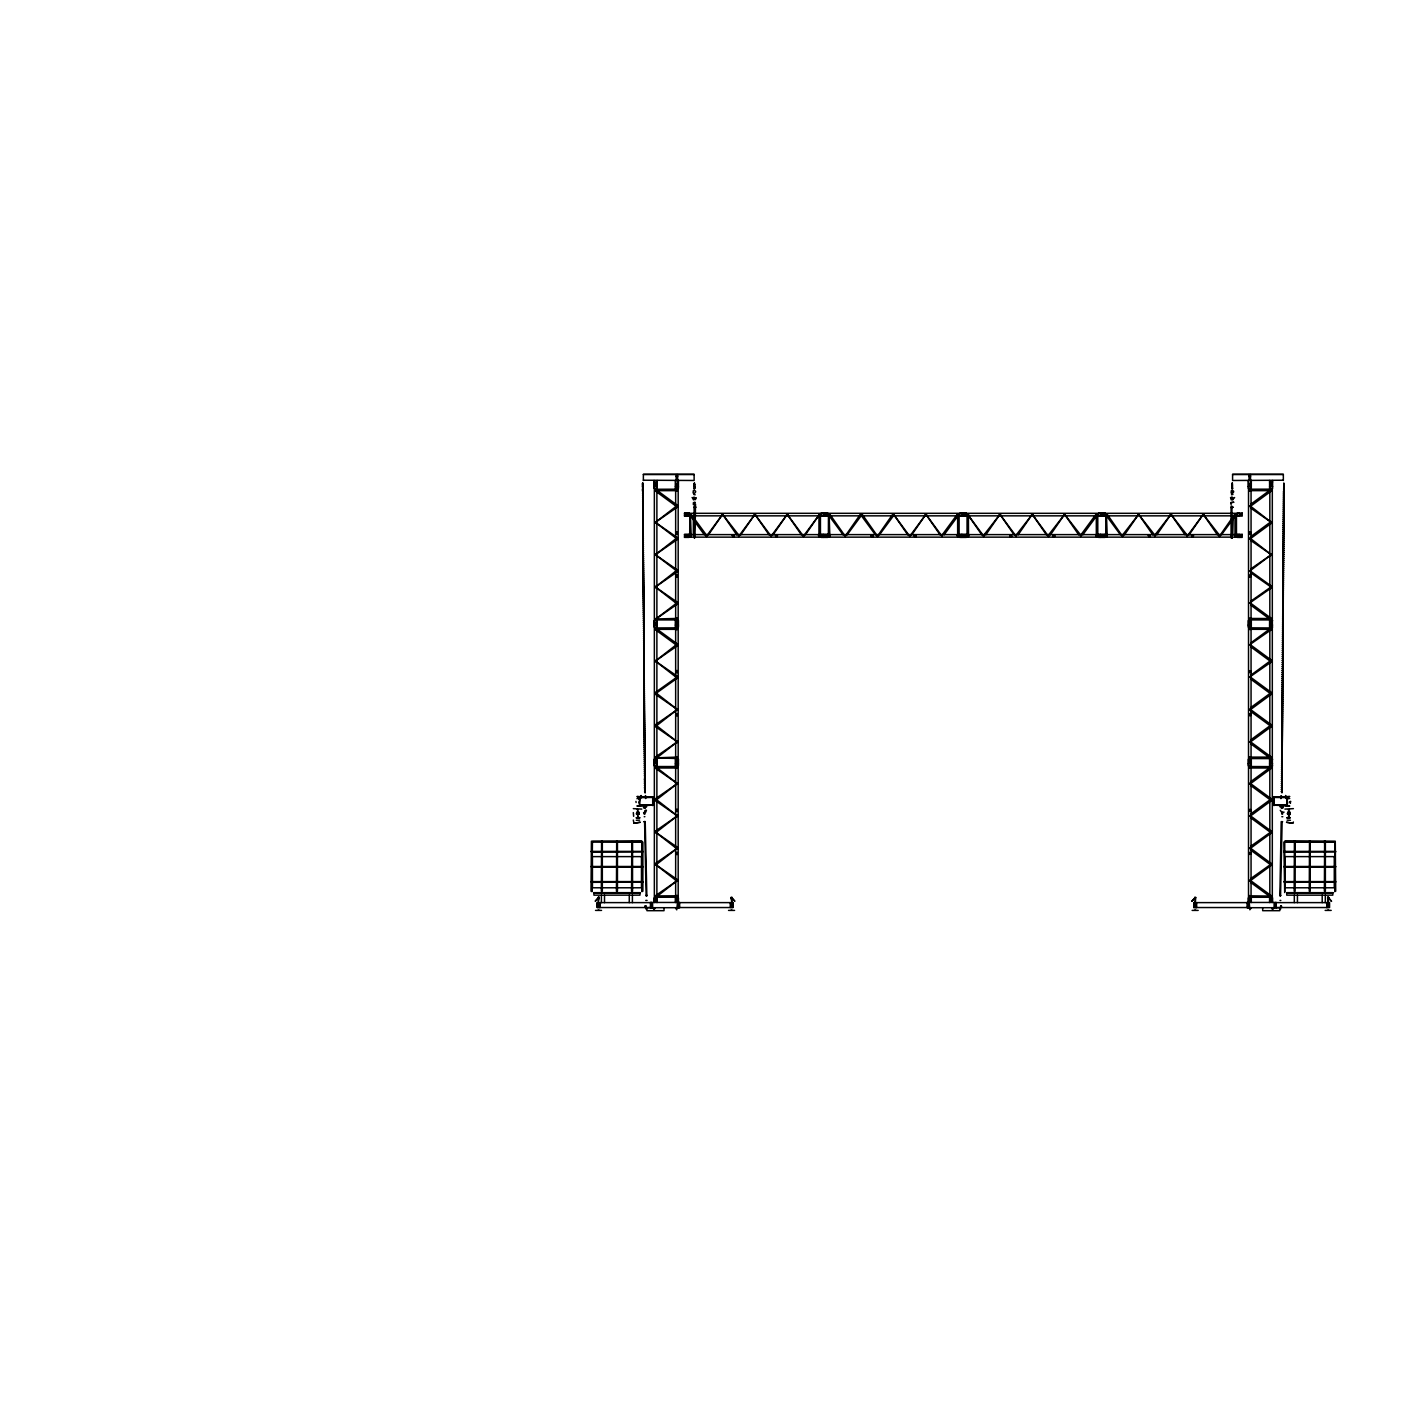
<?xml version="1.0" encoding="UTF-8"?>
<svg xmlns="http://www.w3.org/2000/svg" width="1406" height="1406" viewBox="0 0 1406 1406"><rect width="100%" height="100%" fill="white"/><g stroke="black" fill="none" stroke-linecap="round" stroke-linejoin="round"><path stroke-width="1.5" d="M599.079 897.696L598.095 897.731M1195.698 897.696L1194.713 897.731M598.095 897.274L599.097 897.116M642.665 482.996L643.034 489.042L642.384 487.935M642.612 489.973L642.911 488.638M642.999 488.005L642.876 482.996M1194.713 897.274L1195.627 897.274M1231.867 488.69L1232.078 487.583L1232.728 488.69M1232.113 488.62L1232.148 482.996M1232.482 488.62L1232.359 482.996M694.652 517.162L694.652 503.981M1282.008 792.14L1283.713 488.005M731.981 897.678L731.015 897.749M1328.617 897.678L1327.633 897.749M1281.71 814.021L1281.727 812.422M1282.571 814.109L1282.571 812.053M635.934 801.402L636.11 802.492M645.02 810.963L644.985 812.176M645.02 811.121L645.635 810.225M731.419 897.608L731.788 901.387L731.015 897.766M1279.864 895.921L1281.2 821.631L1282.641 821.684M1280.55 895.938L1282.131 821.666M1328.6 897.749L1327.932 901.387L1327.633 897.766M644.124 812.44L644.141 814.109M644.985 812.07L645.003 814.021M694.16 534.948L694.423 525.071M695.003 535.247L695.513 504.016M1231.867 534.948L1232.359 517.162M1232.728 535.247L1233.22 517.461M695.513 497.777L695.513 499.657M1232.359 499.815L1232.359 498.005M1231.638 497.46L1232.394 497.285M1233.22 499.657L1233.22 498.023M1288.335 817.976L1288.81 815.603C1288.441 819.188 1292.887 817.694 1286.982 817.923M1288.511 817.976L1286.982 817.782M1288.88 813.67L1288.933 812.053M1289.812 814.496L1290.005 812.721L1290.005 814.513L1287.668 814.425M694.669 497.425L694.652 499.271M599.079 897.766L598.306 901.387L598.728 897.116M1195.698 897.766L1195.399 901.387L1194.731 897.749M1289.724 798.538L1287.492 798.239L1287.685 799.469M641.013 795.972L640.503 798.608L641.101 795.48M655.424 489.27L677.007 489.2L676.919 490.659L655.6 490.659L655.512 489.2L655.108 490.659L656.057 489.64L677.551 505.439L677.112 506.512M655.178 629.519L655.618 627.849L655.178 629.519L676.673 645.319L677.551 644.124L676.673 645.319M677.112 627.955L676.919 629.343L676.919 627.849L655.424 627.955M677.27 758.062L676.919 757.113L655.231 757.869L677.112 758.502M1271.2 490.641L1249.793 490.659L1249.881 489.2L1271.112 489.165L1271.446 490.87L1271.006 489.2M1270.725 619.185L1271.586 618.622L1250.039 602.752L1271.534 587.778L1271.217 586.847L1250.813 601.188M1271.288 627.955L1249.793 627.849L1249.881 629.308L1271.112 629.343L1271.112 627.849L1271.006 629.308M1271.112 757.113L1249.793 757.113L1249.881 758.572L1271.112 758.607L1271.112 757.113L1271.006 758.572M1271.006 897.256L1271.288 895.903L1271.2 897.256L1249.793 897.292L1249.881 895.833L1271.586 896.079L1270.725 897.133L1250.813 882.511M1284.68 842.229L1334.839 842.229M677.112 538.252L677.551 539.306L655.372 522.364L677.551 537.76L677.112 538.814M677.112 570.572L677.551 571.627L655.372 554.685L677.551 570.08L677.112 571.135M676.673 571.275L677.551 570.08M677.622 879.928L676.673 880.947L655.372 864.356L677.551 879.752L676.673 880.947M1250.813 568.868L1271.34 554.685L1250.039 570.818L1271.534 586.232L1271.217 587.163L1250.813 572.84M1271.586 660.451L1270.655 661.488L1271.534 660.275L1250.039 644.475L1271.534 629.519L1270.655 628.324L1271.534 629.519M1271.586 692.771L1270.655 693.791L1271.534 692.596L1250.039 676.796L1271.534 661.839L1270.655 660.627L1271.586 661.664M1270.831 757.342L1270.725 757.816M1249.231 816.042L1250.092 815.533L1271.586 831.456L1250.813 846.219M1249.231 848.363L1250.092 847.853L1271.586 863.776L1250.813 878.539M704.441 534.86L689.854 515.018L690.416 514.192L691.172 535.879L689.713 535.791L689.784 514.368L691.049 514.139L706.884 535.704M736.762 534.86L722.579 514.332L739.205 535.704M769.082 534.86L754.899 514.332L771.384 536.512M801.402 534.86L787.219 514.332L803.705 536.512M843.125 534.86L828.538 515.018L829.101 514.192L829.839 535.879L828.38 535.791L828.468 514.368L829.733 514.139L845.428 536.512M860.824 514.947L862.054 514.139L877.748 536.512M907.766 534.86L893.583 514.332L909.893 536.424M940.069 534.86L925.904 514.332L942.213 536.424M981.81 534.86L967.627 514.332L983.954 536.424M967.205 515.018L968.523 514.578L967.064 514.473L967.047 535.879L968.506 535.791L968.418 514.139M1014.13 534.86L999.947 514.332L1016.257 536.424M1046.433 534.86L1032.268 514.332L1048.577 536.424M1078.754 534.86L1064.57 514.332L1081.196 535.704M1120.477 534.86L1105.889 515.018L1106.452 514.192L1107.207 535.879L1105.749 535.791L1105.819 514.368L1107.084 514.139L1122.621 536.424M1152.797 534.86L1138.614 514.332L1155.24 535.704M1185.117 534.86L1170.934 514.332L1187.56 535.704M1217.438 534.86L1203.255 514.332L1219.881 535.704M677.551 571.627L655.372 587.023L676.673 570.432M677.112 602.893L677.551 603.947L655.372 619.343L677.551 602.401L677.112 603.455M677.551 645.67L655.372 661.066L676.673 644.475L677.551 645.67L676.673 644.475M676.673 677.639L677.604 677.92L655.618 693.65L655.178 692.596L677.622 676.62L676.673 677.639L655.372 661.048L677.551 676.444M655.126 724.986L656.057 726.111L677.358 709.52L655.178 724.916L656.057 726.111M655.126 757.307L656.057 758.432L677.358 741.841L655.178 757.236L656.057 758.432M655.126 799.03L656.057 800.155L677.358 783.564L655.178 798.96L656.057 800.155M676.602 676.971L677.551 677.991M655.126 831.35L656.057 832.475L677.358 815.884L655.178 831.28L656.057 832.475M676.673 709.116L677.551 710.311M655.126 863.671L656.057 864.795L677.358 848.205L655.178 863.6L656.057 864.795M676.673 741.419L677.551 742.632M655.126 895.974L656.057 897.116L677.358 880.525L655.178 895.921L676.919 895.798L677.112 897.186L655.6 897.292L655.618 895.798L655.794 897.186M676.673 783.16L677.551 784.355M676.673 815.48L677.551 816.675M676.673 847.783L677.551 848.978M676.673 880.103L677.551 881.298M1270.602 522.03L1271.534 523.155L1270.655 521.96L1250.813 536.547M1270.602 554.333L1271.534 555.475M1271.586 694.072L1270.725 692.93L1250.813 707.534M1270.725 725.232L1271.534 726.463L1270.725 725.232L1250.813 739.855M1270.655 799.311L1271.534 800.506L1270.725 799.293L1250.813 813.898M1271.446 831.245C1269.354 832.51 1273.028 833.407 1270.725 831.596M1271.446 863.565C1269.354 864.813 1273.028 865.745 1270.725 863.917M677.182 489.393L676.725 490.553M655.917 628.974L656.057 628.781M677.007 618.464L676.919 619.923L676.919 618.447L655.249 618.991L655.6 619.923L676.919 619.923M655.178 768.186L655.987 766.973L655.512 767.992L676.919 768.01L677.007 766.551L655.6 766.534L655.108 768.028L677.358 783.581L655.407 766.621M677.007 895.833L677.235 896.905M1249.249 489.27L1249.249 490.518M1249.249 532.364L1249.249 533.595M1249.249 575.458L1249.249 576.688M1249.249 618.535L1249.249 619.782M1249.249 627.955L1249.249 629.185M1249.249 671.049L1249.249 672.279M1249.249 714.125L1249.249 715.373M1249.249 757.219L1249.249 758.467M1249.249 766.639L1249.249 767.869M1249.249 809.715L1249.249 810.963M1249.249 852.809L1249.249 854.057M1271.288 766.621L1249.793 766.534L1249.881 767.992L1271.112 768.01L1271.112 766.534L1271.586 768.028L1270.725 766.973L1250.813 781.595M1249.249 895.903L1249.249 897.133M639.238 813.846L636.426 813.933L636.69 812.721L639.027 812.598M691.172 514.578L689.784 514.385M829.733 514.139L828.468 514.385M959.085 514.666L957.627 514.578L959.12 514.561L959.12 535.879L957.662 535.791L957.627 514.069L958.681 514.947L944.059 534.86M1097.699 514.385L1096.311 514.578L1097.787 514.561L1097.787 535.879L1096.328 535.791L1096.311 514.069L1097.348 514.947L1082.743 534.86M1107.207 514.578L1105.889 515.018M1236.454 514.666L1236.472 535.879L1235.013 535.791L1234.978 514.561L1236.472 514.578L1234.978 514.069L1236.032 514.947L1221.41 534.86M646.461 810.225L645.67 812.281L643.579 812.703M655.055 907.854L654.071 909.91L653.087 907.854M1251.199 907.854L1249.864 909.77L1249.213 902.459M1273.625 907.854L1272.641 909.91L1271.639 907.854M1287.457 813.74L1287.826 812.65L1287.474 813.846M1249.231 741.999L1250.092 741.489L1271.534 757.236M706.287 536.424L722.614 514.332L708.431 534.86M721.823 514.139L723.053 514.947M738.607 536.424L754.917 514.332L740.751 534.86M754.143 514.139L755.356 514.947M770.927 536.424L787.237 514.332L773.054 534.86M786.464 514.139L787.676 514.947M803.23 536.424L819.557 514.332L805.374 534.86M818.767 514.139L820.419 514.666M844.971 536.424L860.507 514.139L861.72 514.947M860.507 514.139L861.702 515.018L847.115 534.86M877.274 536.424L892.81 514.139L894.04 514.947M892.81 514.139L894.023 515.018L879.418 534.86M909.594 536.424L925.921 514.332L911.738 534.86M925.13 514.139L926.326 515.018M941.616 535.704L957.451 514.139M983.339 535.704L999.965 514.332L985.782 534.86M999.174 514.139L1000.369 515.018M1015.659 535.704L1032.285 514.332L1018.102 534.86M1031.494 514.139L1032.689 515.018M1047.98 535.704L1064.606 514.332L1050.423 534.86M1063.815 514.139L1065.01 515.018M1080.3 535.704L1096.135 514.139M1097.33 515.018L1096.276 514.578M1122.023 535.704L1138.649 514.332L1124.466 534.86M1137.858 514.139L1139.088 514.947M1154.344 535.704L1170.952 514.332L1156.787 534.86M1170.179 514.139L1171.391 514.947M1186.963 536.424L1203.272 514.332L1189.089 534.86M1202.499 514.139L1203.712 514.947M1219.266 536.424L1234.802 514.139M1236.015 515.018L1235.083 514.754M637.586 817.993L637.902 815.603L638.377 817.976M655.618 619.923L655.618 618.447L656.057 619.747M685.478 514.28L686.585 514.578L685.478 514.877M685.478 535.581L686.585 535.879L685.478 536.178M637.217 809.628L637.937 810.559L637.639 809.469M968.418 514.332L967.135 514.754M1292.782 823.231L1286.578 822.282L1292.782 823.231L1293.397 822M1249.231 506.371L1250.039 505.791L1271.34 522.382L1250.813 508.216M1249.231 538.691L1250.039 538.111L1271.34 554.702L1250.813 540.519M1249.231 571.012L1249.231 570.695M1249.231 603.315L1249.231 603.016M1249.231 645.055L1249.231 644.739M1249.231 677.376L1249.231 677.059M1249.231 709.679L1250.092 709.186L1271.534 724.916L1270.655 726.111L1271.534 724.916M1249.231 783.722L1250.092 783.23L1271.534 798.96L1270.655 800.155L1271.534 798.96M1249.231 880.683L1250.092 880.174L1271.534 895.921M637.955 797.8L636.988 798.731M1234.626 497.531L1233.185 499.077L1230.496 497.742M644.704 792.14L645.003 775.497M644.879 776.428L645.143 775.251L644.915 776.235M644.493 778.326L645.143 777.237L644.792 778.467M644.493 779.557L644.686 780.664L645.02 779.609M644.493 783.529L645.143 784.618L644.897 783.423M644.493 785.497L645.143 786.604L644.95 785.427M644.493 787.483L644.686 788.59L645.02 787.536M1284.03 484.824L1283.836 482.996M601.346 891.246L601.592 840.806M616.443 891.246L616.689 840.806M631.558 891.246L631.804 840.806M1281.692 792.492L1282.114 775.673M1294.17 891.246L1294.416 840.806M1309.267 891.246L1309.513 840.806M1324.382 891.246L1324.628 840.806M1286.349 805.339L1287.527 803.986L1286.806 796.938M640.363 805.339L639.185 803.986L639.888 796.938M655.372 757.219L655.618 758.607M676.848 602.735L677.551 603.947M655.618 768.01L655.934 766.903M695.619 498.638L696.216 497.742M694.318 502.311L695.337 502.399M694.652 502.68L693.843 502.504M829.681 514.455L828.538 515.018M676.848 505.791L655.372 522.382L677.551 506.986L677.112 505.932M656.057 522.804L655.178 521.608M676.673 505.791L677.551 506.986M676.673 538.111L655.372 554.702L677.551 539.306M656.057 555.124L655.178 553.929M656.057 587.427L655.178 586.232M656.057 661.488L655.178 660.275M656.057 693.791L655.178 692.596M656.057 897.116L655.372 895.903M1270.725 692.93L1271.534 694.142L1250.039 709.96L1249.231 709.38M1270.725 766.973L1271.2 767.992M1250.672 490.764L1250.672 489.024M1250.672 533.858L1250.672 532.101M1250.672 576.952L1250.672 575.195M1250.672 620.046L1250.672 618.288M1250.672 629.449L1250.672 627.691M1250.672 672.543L1250.672 670.785M1250.672 715.619L1250.672 713.879M1250.672 758.713L1250.672 756.973M1250.672 768.133L1250.672 766.375M1250.672 811.209L1250.672 809.469M1250.672 854.303L1250.672 852.546M1250.672 897.397L1250.672 895.64M598.271 897.801L595.213 901.299L598.78 897.274M641.804 809.1L633.315 808.643M641.874 805.603L636.918 806.007L653.192 805.111L652.7 796.938L636.918 796.552L641.874 796.938M964.446 535.229L962.319 534.895L964.498 535.458M1284.838 805.603L1289.777 806.007L1273.52 805.111L1274.012 796.938L1289.777 796.552L1284.838 796.938M1232.394 491.502L1232.394 492.1M676.919 757.113L676.919 758.607M676.919 766.534L676.919 768.01M1249.178 488.813L1249.178 490.958M1249.178 531.907L1249.178 534.052M1249.178 575.001L1249.178 577.145M1249.178 618.095L1249.178 620.239M1249.178 627.498L1249.178 629.642M1249.178 670.592L1249.178 672.736M1249.178 713.686L1249.178 715.83M1249.178 756.762L1249.178 758.906M1249.178 766.182L1249.178 768.326M1249.178 809.276L1249.178 811.42M1249.178 852.352L1249.178 854.496M1249.178 895.446L1249.178 897.59M738.326 535.633L738.906 536.424M819.962 515.018L819.048 514.754M1250.813 504.227L1270.655 489.64M1271.534 490.835L1250.039 506.635L1249.231 506.072M1219.002 535.633L1219.582 536.424M1271.534 523.155L1250.039 538.955L1249.231 538.393M1250.813 642.911L1270.655 628.324M1250.813 675.231L1270.655 660.627M1271.534 726.463L1250.039 742.28L1249.231 741.7M1271.534 768.186L1250.039 784.003L1249.231 783.423M1271.534 800.506L1250.039 816.324L1249.231 815.744M1271.534 832.827L1250.039 848.626L1249.231 848.064M1271.534 865.147L1250.039 880.947L1249.231 880.384M706.076 535.827L706.585 536.424M1186.752 535.827L1187.262 536.424M1284.047 812.123L1282.026 812.756L1280.268 810.295M644.739 782.404L645.143 781.191L644.493 782.298M1283.854 484.666L1283.783 486.634M1283.924 491.766L1284.065 486.652M1283.924 492.012L1281.92 792.492L1281.938 775.444M640.029 797.43L639.677 803.845L640.943 805.111L653.192 805.111M694.582 538.129L695.021 536.6M645.02 792.263L642.788 491.766M591.012 851.386L642.876 851.386M591.012 866.483L642.876 866.483M591.012 881.597L642.876 881.597M591.469 852.124L642.876 851.878M591.469 867.221L642.876 866.975M591.469 882.335L642.876 882.089M1283.836 851.386L1335.7 851.386M1283.836 866.483L1335.7 866.483M1283.836 881.597L1335.7 881.597M1284.293 852.124L1335.7 851.878M1284.293 867.221L1335.7 866.975M1284.293 882.335L1335.7 882.089M642.876 490.782L644.774 792.492L644.739 775.673M941.915 536.424L942.424 535.827M983.479 536.512L984.165 535.827M1015.958 536.424L1016.468 535.827M1048.278 536.424L1048.788 535.827M1080.599 536.424L1080.898 536.424M1122.322 536.424L1122.832 535.827M1154.642 536.424L1154.941 536.424M645.301 808.432L643.825 808.081M1271.446 587.813L1271.534 586.232M1231.463 494.789L1232.957 494.455M1281.411 808.432L1282.887 808.081M655.618 490.659L655.917 489.552M676.919 491.133C675.671 485.668 677.973 494.279 676.919 488.655M676.919 534.227C675.671 528.744 677.973 537.373 676.919 531.749M676.919 577.304C675.671 571.838 677.973 580.467 676.919 574.826M676.919 620.398C675.671 614.932 677.973 623.543 676.919 617.919M676.919 629.818C679.485 624.44 673.685 631.733 677.516 628.254M676.919 672.894C675.671 667.428 677.973 676.058 676.919 670.416M676.919 715.988C675.671 710.522 677.973 719.134 676.919 713.51M676.919 759.082C675.671 753.598 677.973 762.228 676.919 756.604M676.919 768.484C679.485 763.124 673.685 770.418 677.516 766.938M676.919 811.578C675.671 806.113 677.973 814.724 676.919 809.1M676.919 854.672C675.671 849.189 677.973 857.818 676.919 852.194M676.919 897.749C679.116 892.195 674.124 900.174 677.464 895.903M731.911 897.766L734.863 901.299L731.559 897.731M695.179 494.807L693.756 494.455M958.751 514.895L957.591 514.578M691.067 536.424L689.836 536.424M734.16 536.424L732.913 536.424M777.237 536.424L776.007 536.424M820.331 536.424L819.1 536.424M829.751 536.424L828.503 536.424M872.827 536.424L871.597 536.424M915.921 536.424L914.691 536.424M959.015 536.424L957.767 536.424M968.418 536.424L967.187 536.424M1011.512 536.424L1010.281 536.424M1054.605 536.424L1053.358 536.424M1097.699 536.424L1096.452 536.424M1107.102 536.424L1105.872 536.424M1150.196 536.424L1148.948 536.424M1193.29 536.424L1192.042 536.424M1236.366 536.424L1235.136 536.424M633.93 823.231L640.134 822.282L633.93 823.231L633.315 820.032M677.551 505.439L676.848 506.652M677.551 537.76L676.848 538.973M677.551 602.401L655.372 587.005L676.673 603.596M1271.534 521.608L1270.655 522.804M1271.534 553.929L1270.602 555.054M655.987 692.93L655.178 694.142L677.358 709.538L656.057 692.947L655.178 694.142M677.551 708.765L676.673 709.96M655.987 725.232L655.178 726.463L677.358 741.858L656.057 725.268L655.178 726.463M677.551 741.067L676.673 742.28M677.551 782.808L676.673 784.003M655.987 799.293L655.178 800.506L677.358 815.902L656.057 799.311L655.178 800.506M677.551 815.129L676.673 816.324M677.551 847.431L676.673 848.626L677.551 847.431L655.372 832.036L676.673 848.626M693.369 502.698L693.369 504.631M1231.076 502.698L1231.076 504.631M693.914 507.425L696.04 507.179L694.617 507.302M636.654 812.088L638.869 812M636.514 813.723L639.132 813.635M636.426 817.642L639.502 817.536M637.744 817.993L636.18 817.905L639.73 817.923M638.201 817.976L639.712 817.782M636.268 820.278L639.589 820.155M643.983 821.684L645.213 821.649L646.848 895.921M644.229 816.71L644.862 816.693M644.37 821.666L645.266 821.649L644.212 821.684M1280.796 895.464L1279.987 895.464M1280.813 900.438L1280.005 900.438M643.368 474.525L694.125 474.525M1232.587 474.525L1283.344 474.525M676.181 476.546L677.657 476.546M1249.055 476.546L1250.532 476.546M643.368 480.219L694.125 480.483L694.125 474.279L643.368 474.279L643.368 480.483M1283.344 480.219L1232.587 480.483L1232.587 474.279L1283.344 474.279L1283.344 480.483M654.106 481.959L657.129 481.959M1269.583 481.959L1272.606 481.959M675.935 483.488L675.935 485.966M656.004 483.84L655.917 485.949M654.106 486.423L657.129 486.423M675.407 486.423L678.43 486.423M1248.282 486.423L1251.305 486.423M1269.583 486.423L1272.606 486.423M684.511 513.313L1239.231 513.313M687.429 513.594L684.95 513.594L687.429 514.157M826.113 513.594L823.635 513.594L826.113 514.157M964.797 513.594L962.319 513.594L964.797 514.157M1103.464 513.594L1100.986 513.594L1103.464 514.157M687.429 514.965L684.95 515.176L687.429 515.527M826.113 514.965L823.635 515.176L826.113 515.527M964.797 515.527L962.319 515.527L964.797 514.965M1103.165 515.176L1100.986 515.527L1103.464 515.527M684.511 515.844L1239.231 515.844M684.511 534.614L1239.231 534.614M1103.13 535.458L1100.986 534.895L1103.165 535.458M964.446 536.248L962.319 536.828L964.446 536.477M684.511 537.145L1239.231 537.145M1232.306 538.129L1231.076 537.883L1231.076 515.369M1271.112 619.923L1249.793 619.923L1249.881 618.464L1271.288 618.535M1272.606 620.644L1269.583 620.644L1269.583 627.076L1272.606 627.076M675.935 622.173L675.935 624.651M655.196 622.471L654.634 624.651L655.196 622.524M656.004 622.471L655.917 624.615M1250.215 622.471L1250.778 624.651L1250.215 622.524M654.106 625.09L657.129 625.09M675.407 625.09L678.43 625.09M1248.282 625.09L1251.305 625.09M1269.583 625.09L1272.606 625.09M655.618 629.343L676.919 629.343M1272.606 759.31L1269.583 759.31L1269.583 765.76L1272.606 765.76M675.935 760.857L675.935 763.335M656.004 761.191L655.917 763.3M654.106 763.774L657.129 763.774M675.407 763.774L678.43 763.774M1248.282 763.774L1251.305 763.774M1269.583 763.774L1272.606 763.774M639.185 797.641L653.192 797.43M1273.52 797.43L1287.527 797.641M639.027 799.469L637.744 797.887M639.185 801.666L639.185 802.685M1287.527 801.666L1287.527 802.685M639.783 805.005L647.094 805.603M1286.912 805.005L1279.601 805.603M1273.52 805.111L1285.769 805.111L1287.035 803.845L1286.683 797.43M1293.397 808.643L1284.908 809.1M593.912 892.915L639.976 892.915M1286.736 892.915L1332.8 892.915M731.085 897.274L731.999 897.274M1327.721 897.274L1328.617 897.274M675.935 899.524L675.935 902.002M656.004 899.875L655.917 901.984M1194.52 902.23L1195.627 902.617M1328.828 902.23L1327.475 902.617M651.769 902.617L597.146 902.617L597.146 907.538L651.769 907.538M678.307 902.617L732.948 902.617L732.948 907.538L678.307 907.538L678.43 897.995L675.407 897.995L675.407 902.459M1248.405 902.617L1193.764 902.617L1193.764 907.538L1248.405 907.538M1274.943 902.617L1329.566 902.617L1329.566 907.538L1274.943 907.538M598.06 910.157L598.991 910.157M731.085 910.157L732.034 910.157M1194.678 910.157L1195.627 910.157M1327.721 910.157L1328.652 910.157M595.511 910.403L601.54 910.403M728.536 910.403L734.582 910.403M1192.13 910.403L1198.176 910.403M1325.155 910.403L1331.201 910.403M645.776 895.464L647.235 895.464M645.776 900.438L647.076 900.438M1282.782 816.728L1281.833 816.693M1287.826 812L1290.04 812.088M1287.685 812.598L1290.146 812.686M1289.9 813.424L1287.914 813.898M1287.211 817.536L1290.286 817.642M1287.123 820.155L1290.444 820.278M1232.324 507.302C1236.208 506.687 1228.229 508.111 1232.218 507.461M676.919 627.34L677.27 628.394M676.919 766.006L677.27 767.078M676.919 895.288L677.235 896.167M655.178 523.155L656.057 521.96M655.178 555.475L656.057 554.28M655.178 587.778L656.057 586.583M655.969 628.394L677.551 644.124M655.178 661.839L656.057 660.627M655.178 832.827L656.057 831.631M655.178 865.147L656.057 863.952M637.972 797.8L639.22 798.239M1284.697 892.564L1283.836 842.212L1285.242 840.806L1335.278 841.21L1335.7 891.263M693.51 499.077L692.086 497.531M1202.851 515.018L1204.046 514.139M1170.53 515.018L1171.725 514.139M1138.21 515.018L1139.405 514.139M1250.813 605.16L1270.655 619.747M1250.813 646.883L1270.655 661.488M1064.166 515.018L1065.361 514.139M1031.846 515.018L1033.041 514.139M1250.813 679.203L1270.655 693.791M999.525 515.018L1000.721 514.139M1250.813 711.524L1270.655 726.111M1250.813 743.844L1270.655 758.432M925.482 515.018L926.677 514.139M893.162 515.018L894.374 514.139M1250.813 785.567L1270.655 800.155M1250.813 817.888L1270.655 832.475M1250.813 850.208L1270.655 864.795M786.815 515.018L788.01 514.139M754.495 515.018L755.69 514.139M722.174 515.018L723.369 514.139M689.854 515.018L691.049 514.139M655.178 490.835L676.673 506.635M1289.39 809.505L1288.3 809.944L1289.443 809.944M1105.749 514.666L1107.084 514.139M820.419 514.473L818.977 514.473L818.942 535.879L820.436 535.879L820.436 514.561M875.446 534.86L860.859 515.018L862.054 514.139M1289.952 802.158L1290.778 801.402M1324.382 841.227L1324.68 843.846M639.238 813.74L638.886 812.65L638.816 814.443M675.513 907.854L676.743 909.84L677.499 902.459M1285.611 795.48L1286.209 798.608L1285.699 795.972M636.69 812.721L636.9 814.496M633.315 812.598L633.649 816.324M637.762 812.053L637.832 813.67M644.581 821.666L646.162 895.938M1290.48 803.125L1290.251 801.455L1290.269 803.125M694.828 488.69L694.634 487.583L693.984 488.69M694.564 482.996L694.599 488.62M694.353 482.996L694.23 488.62M1334.769 891.738L1334.769 841.719L1284.75 841.719L1284.75 891.738M1328.231 902.23L1328.02 907.538M1326.965 902.617L1326.965 907.538M1326.789 902.617L1326.789 907.538M1325.366 841.263L1325.366 891.246M1325.313 895.147L1325.313 902.617M1322.202 895.147L1322.202 902.617M1310.251 841.263L1310.251 891.246M1297.439 895.147L1297.439 902.617M1295.154 841.263L1295.154 891.246M1294.311 895.147L1294.311 902.617M1283.274 796.938L1280.514 797.641M1283.274 805.111L1283.274 807.114L1280.304 807.114L1280.304 805.111M1281.428 905.956L1281.692 907.45M1280.901 905.956L1280.901 907.45M1280.638 905.956L1280.638 907.45M1280.497 907.977L1280.497 909.418M1276.244 907.696L1276.244 902.459L1274.82 902.459L1274.82 907.696M1274.117 907.696L1274.117 902.459L1247.087 902.459L1247.087 907.696L1279.759 907.696L1279.759 910.684L1262.676 910.684L1262.676 907.696M1274.012 796.938L1274.012 805.603M1272.606 480.483L1272.606 488.392L1269.583 488.392L1269.583 480.483M1272.36 620.644L1272.36 627.076M1272.36 759.31L1272.36 765.76M1272.606 902.459L1272.606 897.995L1269.583 897.995L1269.583 902.459M1272.307 488.392L1272.307 620.644M1272.307 627.076L1272.307 759.31M1272.307 765.76L1272.307 897.995M1270.708 622.524L1270.145 624.651L1270.497 622.471M1269.829 481.959L1269.829 902.459M1251.305 480.483L1251.305 488.392L1248.282 488.392L1248.282 480.483M1251.305 902.459L1251.305 897.995L1248.282 897.995L1248.282 902.459M1251.059 480.483L1251.059 902.459M1250.532 474.525L1250.532 480.483M1249.055 474.525L1249.055 480.483M1248.528 480.483L1248.51 907.696M1247.79 902.459L1247.79 907.696M1239.231 513.067L1239.231 516.09M1239.231 534.368L1239.231 537.391M1231.937 497.302L1231.937 499.815M1231.937 506.16L1231.937 514.86M1231.937 515.369L1231.937 537.883M1231.867 536.477L1231.867 537.883M1231.076 497.302L1231.076 499.815M1231.076 506.16L1231.076 514.86M1196.541 902.617L1196.541 907.538M1196.365 902.617L1196.365 907.538M1195.575 902.23L1195.311 907.538M1195.03 902.23L1195.17 907.538M1193.975 902.617L1193.975 907.538M1103.517 513.067L1103.517 516.09M1100.547 513.067L1100.547 516.09M1100.547 534.368L1100.547 537.391M964.832 513.067L964.832 516.09M961.862 513.067L961.862 516.09M961.862 534.368L961.862 537.391M826.166 513.067L826.166 516.09M823.195 513.067L823.195 516.09M823.195 534.368L823.195 537.391M732.737 902.617L732.737 907.538M732.087 902.23L730.856 902.617M731.542 902.617L731.401 907.538M730.171 902.617L730.347 907.538M694.212 497.302L694.212 499.815M694.212 506.16L694.212 514.86M694.212 515.369L694.212 537.883M693.369 497.302L693.369 499.815M693.369 515.457L693.369 535.528M687.481 513.067L687.481 516.09M678.922 902.459L678.922 907.696M678.43 480.483L678.43 488.392L675.407 488.392L675.407 480.483M678.184 480.483L678.184 907.696M677.657 474.525L677.657 480.483M676.181 474.525L676.181 480.483M675.653 480.483L675.653 902.459M664.019 907.696L664.019 910.684L646.953 910.684L646.953 907.696L679.625 907.696L679.625 902.459L652.595 902.459L652.595 907.696M657.129 480.483L657.129 488.392L654.106 488.392L654.106 480.483M657.129 902.459L657.129 897.995L654.106 897.995L654.106 902.459M656.883 481.959L656.883 902.459M654.352 481.959L654.352 902.459M652.7 796.938L652.7 805.603M651.892 907.696L651.892 902.459L650.451 902.459L650.451 907.696M651.154 902.459L651.154 907.696M646.409 796.938L643.421 796.938M646.409 805.111L646.409 807.114L643.421 807.114L643.421 805.111M646.075 905.956L646.075 907.45M646.198 907.977L646.198 909.418M645.811 905.956L645.811 907.45M645.284 905.956L645.284 907.45M645.02 905.956L645.02 907.45M642.876 891.263L642.876 842.212L641.47 840.806L591.416 841.21L591.012 891.263M642.015 891.228L641.909 841.878L592.436 841.649L591.873 891.228M641.962 891.738L641.962 841.719L591.926 841.719L591.926 891.738M632.542 841.263L632.542 891.246M632.401 895.147L632.401 902.617M629.273 895.147L629.273 902.617M617.445 841.263L617.445 891.246M604.51 895.147L604.51 902.617M602.33 841.263L602.33 891.246M602.032 841.719L602.032 843.846M601.399 895.147L601.399 902.617M599.923 902.617L599.923 907.538M599.747 902.617L599.747 907.538M599.22 902.617L597.884 902.617M598.991 902.617L598.692 907.538M597.357 902.617L597.357 907.538M642.331 485.949L642.964 487.056L642.331 485.949M642.331 483.963L642.981 485.07L642.331 483.963M642.384 489.921L643.017 491.01L642.384 489.921M1231.814 485.949L1232.447 487.056L1231.814 485.949M1231.832 483.963L1232.464 485.07L1231.832 483.963M1281.411 791.455L1282.044 792.545L1281.411 791.455M1281.428 789.469L1282.061 790.576L1281.428 789.469M1281.428 787.483L1282.079 788.59L1281.428 787.483M1281.446 785.497L1282.079 786.604L1281.446 785.497M1281.464 783.529L1282.096 784.636L1281.464 783.529M1281.481 781.543L1282.114 782.65L1281.481 781.543M1281.499 779.557L1282.131 780.664L1281.499 779.557M1281.499 777.571L1282.131 778.678L1281.499 777.571M1281.516 775.602L1282.149 776.71L1281.516 775.602M1281.534 773.581L1282.167 774.688L1281.534 773.581M1281.551 771.613L1282.184 772.702L1281.551 771.613M1281.551 769.627L1282.202 770.734L1281.551 769.627M1281.569 767.641L1282.202 768.748L1281.569 767.641M1281.587 765.655L1282.219 766.762L1281.587 765.655M1281.604 763.686L1282.237 764.794L1281.604 763.686M1281.622 761.701L1282.254 762.808L1281.622 761.701M1281.622 759.715L1282.254 760.822L1281.622 759.715M1281.639 757.729L1282.272 758.836L1281.639 757.729M1281.657 755.76L1282.29 756.867L1281.657 755.76M1281.674 753.774L1282.307 754.881L1281.674 753.774M1281.674 751.771L1282.325 752.86L1281.674 751.771M1281.692 749.785L1282.325 750.892L1281.692 749.785M1281.71 747.799L1282.342 748.906L1281.71 747.799M1281.727 745.813L1282.36 746.92L1281.727 745.813M1281.727 743.844L1282.377 744.952L1281.727 743.844M1281.745 741.858L1282.377 742.966L1281.745 741.858M1281.762 739.872L1282.395 740.98L1281.762 739.872M1281.78 737.886L1282.413 738.994L1281.78 737.886M1281.797 735.918L1282.43 737.025L1281.797 735.918M1281.797 733.932L1282.448 735.039L1281.797 733.932M1281.815 731.946L1282.448 733.053L1281.815 731.946M1281.833 729.942L1282.465 731.05L1281.833 729.942M1281.85 727.957L1282.483 729.064L1281.85 727.957M1281.85 725.971L1282.5 727.078L1281.85 725.971M1281.868 724.002L1282.5 725.109L1281.868 724.002M1281.885 722.016L1282.518 723.123L1281.885 722.016M1281.903 720.03L1282.536 721.137L1281.903 720.03M1281.92 718.044L1282.553 719.151L1281.92 718.044M1281.92 716.076L1282.571 717.183L1281.92 716.076M1281.938 714.09L1282.571 715.197L1281.938 714.09M1281.956 712.104L1282.588 713.211L1281.956 712.104M1281.973 710.135L1282.606 711.243L1281.973 710.135M1281.973 708.114L1282.623 709.222L1281.973 708.114M1281.991 706.128L1282.623 707.236L1281.991 706.128M1282.008 704.16L1282.641 705.267L1282.008 704.16M1282.026 702.174L1282.659 703.281L1282.026 702.174M1282.044 700.188L1282.676 701.295L1282.044 700.188M1282.044 698.202L1282.694 699.309L1282.044 698.202M1282.061 696.234L1282.694 697.341L1282.061 696.234M1282.079 694.248L1282.711 695.355L1282.079 694.248M1282.096 692.262L1282.729 693.369L1282.096 692.262M1282.096 690.293L1282.747 691.4L1282.096 690.293M1282.114 688.307L1282.747 689.415L1282.114 688.307M1282.131 686.286L1282.764 687.393L1282.131 686.286M1282.149 684.318L1282.782 685.425L1282.149 684.318M1282.167 682.332L1282.799 683.439L1282.167 682.332M1282.167 680.346L1282.817 681.453L1282.167 680.346M1282.184 678.36L1282.817 679.467L1282.184 678.36M1282.202 676.391L1282.834 677.499L1282.202 676.391M1282.219 674.405L1282.852 675.513L1282.219 674.405M1282.219 672.42L1282.87 673.527L1282.219 672.42M1282.237 670.451L1282.87 671.558L1282.237 670.451M1282.254 668.465L1282.887 669.572L1282.254 668.465M1282.272 666.479L1282.905 667.586L1282.272 666.479M1282.29 664.476L1282.922 665.583L1282.29 664.476M1282.29 662.49L1282.94 663.597L1282.29 662.49M1282.307 660.504L1282.94 661.611L1282.307 660.504M1282.325 658.518L1282.957 659.625L1282.325 658.518M1282.342 656.549L1282.975 657.657L1282.342 656.549M1282.342 654.563L1282.993 655.671L1282.342 654.563M1282.36 652.577L1282.993 653.685L1282.36 652.577M1282.377 650.609L1283.01 651.716L1282.377 650.609M1282.395 648.623L1283.028 649.73L1282.395 648.623M1282.413 646.637L1283.045 647.744L1282.413 646.637M1282.413 644.651L1283.045 645.758L1282.413 644.651M1282.43 642.647L1283.063 643.755L1282.43 642.647M1282.448 640.661L1283.08 641.769L1282.448 640.661M1282.465 638.675L1283.098 639.783L1282.465 638.675M1282.465 636.707L1283.116 637.814L1282.465 636.707M1282.483 634.721L1283.116 635.828L1282.483 634.721M1282.5 632.735L1283.133 633.842L1282.5 632.735M1282.518 630.767L1283.151 631.874L1282.518 630.767M1282.536 628.781L1283.168 629.888L1282.536 628.781M1282.536 626.795L1283.168 627.902L1282.536 626.795M1282.553 624.809L1283.186 625.916L1282.553 624.809M1282.571 622.84L1283.203 623.948L1282.571 622.84M1282.588 620.819L1283.221 621.927L1282.588 620.819M1282.588 618.833L1283.239 619.941L1282.588 618.833M1282.606 616.865L1283.239 617.972L1282.606 616.865M1282.623 614.879L1283.256 615.986L1282.623 614.879M1282.641 612.893L1283.274 614L1282.641 612.893M1282.641 610.925L1283.291 612.032L1282.641 610.925M1282.659 608.939L1283.291 610.046L1282.659 608.939M1282.676 606.953L1283.309 608.06L1282.676 606.953M1282.694 604.967L1283.327 606.074L1282.694 604.967M1282.711 602.998L1283.344 604.105L1282.711 602.998M1282.711 601.012L1283.362 602.12L1282.711 601.012M1282.729 598.991L1283.362 600.098L1282.729 598.991M1282.747 597.023L1283.379 598.13L1282.747 597.023M1282.764 595.037L1283.397 596.144L1282.764 595.037M1282.764 593.051L1283.414 594.158L1282.764 593.051M1282.782 591.082L1283.414 592.19L1282.782 591.082M1282.799 589.096L1283.432 590.204L1282.799 589.096M1282.817 587.11L1283.45 588.218L1282.817 587.11M1282.834 585.124L1283.467 586.232L1282.834 585.124M1282.834 583.156L1283.485 584.263L1282.834 583.156M1282.852 581.17L1283.485 582.277L1282.852 581.17M1282.87 579.184L1283.502 580.291L1282.87 579.184M1282.887 577.181L1283.52 578.288L1282.887 577.181M1282.887 575.195L1283.537 576.302L1282.887 575.195M1282.905 573.209L1283.537 574.316L1282.905 573.209M1282.922 571.24L1283.555 572.347L1282.922 571.24M1282.94 569.254L1283.573 570.361L1282.94 569.254M1282.957 567.268L1283.59 568.375L1282.957 567.268M1282.957 565.282L1283.608 566.39L1282.957 565.282M1282.975 563.314L1283.608 564.421L1282.975 563.314M1282.993 561.328L1283.625 562.435L1282.993 561.328M1283.01 559.342L1283.643 560.449L1283.01 559.342M1283.01 557.374L1283.66 558.463L1283.01 557.374M1283.028 555.352L1283.66 556.46L1283.028 555.352M1283.045 553.366L1283.678 554.474L1283.045 553.366M1283.063 551.398L1283.696 552.505L1283.063 551.398M1283.08 549.412L1283.713 550.519L1283.08 549.412M1283.08 547.426L1283.731 548.533L1283.08 547.426M1283.098 545.44L1283.731 546.547L1283.098 545.44M1283.116 543.472L1283.748 544.579L1283.116 543.472M1283.133 541.486L1283.766 542.593L1283.133 541.486M1283.133 539.5L1283.783 540.607L1283.133 539.5M1283.151 537.531L1283.783 538.621L1283.151 537.531M1283.168 535.545L1283.801 536.653L1283.168 535.545M1283.186 533.524L1283.819 534.631L1283.186 533.524M1283.203 531.556L1283.836 532.663L1283.203 531.556M1283.203 529.57L1283.854 530.677L1283.203 529.57M1283.221 527.584L1283.854 528.691L1283.221 527.584M1283.239 525.598L1283.871 526.705L1283.239 525.598M1283.256 523.63L1283.889 524.737L1283.256 523.63M1283.256 521.644L1283.906 522.751L1283.256 521.644M1283.274 519.658L1283.906 520.765L1283.274 519.658M1283.291 517.689L1283.924 518.779L1283.291 517.689M1283.309 515.703L1283.942 516.81L1283.309 515.703M1283.327 513.717L1283.959 514.824L1283.327 513.717M1283.327 511.714L1283.977 512.821L1283.327 511.714M1283.344 509.728L1283.977 510.835L1283.344 509.728M1283.362 507.742L1283.994 508.849L1283.362 507.742M1283.379 505.756L1284.012 506.863L1283.379 505.756M1283.379 503.787L1284.03 504.895L1283.379 503.787M1283.397 501.801L1284.03 502.909L1283.397 501.801M1283.414 499.815L1284.047 500.923L1283.414 499.815M1283.432 497.847L1284.065 498.937L1283.432 497.847M1283.45 495.861L1284.082 496.968L1283.45 495.861M1283.45 493.875L1284.082 494.982L1283.45 493.875M1283.467 491.889L1284.1 492.996L1283.467 491.889M1327.932 897.292L1331.57 901.387L1327.985 897.098M1280.778 796.341C1280.514 802.738 1282.465 793.283 1280.778 796.341M645.389 797.009C646.039 802.211 645.512 792.017 645.389 797.009M655.055 484.771L656.198 485.088L655.055 484.771M655.055 623.456L656.198 623.772L655.055 623.456M676.339 484.771L677.499 485.088L676.339 484.771M655.055 762.14L656.145 762.579L655.108 761.999M676.339 623.456L677.499 623.772L676.339 623.456M689.256 535.563C690.768 540.291 692.93 532.224 689.256 535.563M655.055 900.807L656.145 901.264L655.108 900.666M676.339 762.14L677.499 762.439L676.409 761.999M676.339 900.807L677.499 901.123L676.409 900.666M732.333 535.563C733.862 540.291 736.023 532.224 732.333 535.563M775.427 535.563C776.938 540.291 779.1 532.224 775.427 535.563M818.52 535.563C820.032 540.291 822.194 532.224 818.52 535.563M824.109 514.42L825.252 514.737L824.109 514.42M824.109 535.721L825.252 536.038L824.109 535.721M827.923 535.563C829.452 540.291 831.614 532.224 827.923 535.563M871.017 535.563C872.528 540.291 874.69 532.224 871.017 535.563M914.111 535.563C915.622 540.291 917.784 532.224 914.111 535.563M957.205 535.563C958.716 540.291 960.878 532.224 957.205 535.563M962.776 514.42L963.936 514.737L962.776 514.42M962.776 535.721L963.936 536.038L962.776 535.721M966.607 535.563C968.119 540.291 970.281 532.224 966.607 535.563M1009.701 535.563C1011.213 540.291 1013.375 532.224 1009.701 535.563M1052.795 535.563C1054.307 540.291 1056.468 532.224 1052.795 535.563M1095.872 535.563C1097.401 540.291 1099.562 532.224 1095.872 535.563M1101.46 514.42L1102.603 514.737L1101.46 514.42M1101.46 535.721L1102.603 536.038L1101.46 535.721M1105.292 535.563C1106.803 540.291 1108.965 532.224 1105.292 535.563M1148.368 535.563C1149.897 540.291 1152.059 532.224 1148.368 535.563M1191.462 535.563C1192.973 540.291 1195.135 532.224 1191.462 535.563M1234.556 535.563C1236.067 540.291 1238.229 532.224 1234.556 535.563M1240.145 514.42L1241.287 514.737L1240.145 514.42M1240.145 535.721L1241.287 536.038L1240.145 535.721M1249.213 484.771L1250.356 485.088L1249.213 484.771M1249.213 623.456L1250.356 623.772L1249.213 623.456M1270.514 484.771L1271.657 485.088L1270.514 484.771M1249.213 762.14L1250.356 762.439L1249.213 762.14M1270.514 623.456L1271.657 623.772L1270.514 623.456M1249.213 900.807L1250.356 901.123L1249.213 900.807M1270.514 762.14L1271.657 762.439L1270.514 762.14M1270.514 900.807L1271.657 901.123L1270.514 900.807M642.595 491.555L643.052 492.996L642.595 491.555M642.612 493.524L643.052 494.982L642.612 493.524M642.63 495.51L643.069 496.968L642.63 495.51M642.63 497.496L643.087 498.937L642.63 497.496M642.647 499.481L643.104 500.923L642.647 499.481M642.665 501.45L643.122 502.909L642.665 501.45M642.683 503.436L643.122 504.877L642.683 503.436M642.683 505.422L643.14 506.863L642.683 505.422M642.7 507.39L643.157 508.849L642.7 507.39M642.718 509.376L643.175 510.835L642.718 509.376M642.735 511.362L643.175 512.803L642.735 511.362M642.753 513.366L643.192 514.824L642.753 513.366M642.753 515.352L643.21 516.81L642.753 515.352M642.77 517.338L643.227 518.779L642.77 517.338M642.788 519.324L643.245 520.765L642.788 519.324M642.806 521.292L643.245 522.751L642.806 521.292M642.806 523.278L643.263 524.719L642.806 523.278M642.823 525.264L643.28 526.705L642.823 525.264M642.841 527.232L643.298 528.691L642.841 527.232M642.858 529.218L643.298 530.677L642.858 529.218M642.876 531.204L643.315 532.646L642.876 531.204M642.876 533.19L643.333 534.631L642.876 533.19M642.894 535.194L643.35 536.653L642.894 535.194M642.911 537.18L643.368 538.621L642.911 537.18M642.929 539.166L643.368 540.607L642.929 539.166M642.929 541.134L643.386 542.593L642.929 541.134M642.946 543.12L643.403 544.561L642.946 543.12M642.964 545.106L643.421 546.547L642.964 545.106M642.981 547.075L643.421 548.533L642.981 547.075M642.999 549.061L643.438 550.519L642.999 549.061M642.999 551.047L643.456 552.488L642.999 551.047M643.017 553.033L643.473 554.474L643.017 553.033M643.034 555.001L643.491 556.46L643.034 555.001M643.052 557.022L643.491 558.463L643.052 557.022M643.052 559.008L643.509 560.449L643.052 559.008M643.069 560.976L643.526 562.435L643.069 560.976M643.087 562.962L643.544 564.404L643.087 562.962M643.104 564.948L643.544 566.39L643.104 564.948M643.122 566.917L643.561 568.375L643.122 566.917M643.122 568.903L643.579 570.361L643.122 568.903M643.14 570.889L643.596 572.33L643.14 570.889M643.157 572.875L643.614 574.316L643.157 572.875M694.23 483.629L694.687 485.07L694.23 483.629M643.175 574.843L643.614 576.302L643.175 574.843M694.248 485.597L694.705 487.056L694.248 485.597M643.175 576.829L643.632 578.288L643.175 576.829M643.192 578.85L643.649 580.291L643.192 578.85M643.21 580.819L643.667 582.277L643.21 580.819M643.227 582.805L643.667 584.246L643.227 582.805M643.227 584.791L643.684 586.232L643.227 584.791M643.245 586.759L643.702 588.218L643.245 586.759M643.263 588.745L643.72 590.204L643.263 588.745M643.28 590.731L643.737 592.172L643.28 590.731M643.298 592.717L643.737 594.158L643.298 592.717M643.298 594.685L643.755 596.144L643.298 594.685M643.315 596.671L643.772 598.13L643.315 596.671M643.333 598.657L643.79 600.098L643.333 598.657M643.35 600.661L643.79 602.12L643.35 600.661M643.35 602.647L643.807 604.088L643.35 602.647M643.368 604.633L643.825 606.074L643.368 604.633M643.386 606.601L643.843 608.06L643.386 606.601M643.403 608.587L643.86 610.046L643.403 608.587M643.421 610.573L643.86 612.014L643.421 610.573M643.421 612.559L643.878 614L643.421 612.559M643.438 614.527L643.895 615.986L643.438 614.527M643.456 616.513L643.913 617.972L643.456 616.513M643.473 618.499L643.913 619.941L643.473 618.499M643.473 620.485L643.93 621.927L643.473 620.485M643.491 622.489L643.948 623.93L643.491 622.489M643.509 624.475L643.966 625.916L643.509 624.475M643.526 626.443L643.966 627.902L643.526 626.443M643.544 628.429L643.983 629.888L643.544 628.429M643.544 630.415L644.001 631.856L643.544 630.415M643.561 632.401L644.018 633.842L643.561 632.401M643.579 634.37L644.036 635.828L643.579 634.37M643.596 636.356L644.036 637.814L643.596 636.356M643.596 638.342L644.053 639.783L643.596 638.342M643.614 640.328L644.071 641.769L643.614 640.328M643.632 642.296L644.089 643.755L643.632 642.296M643.649 644.317L644.089 645.758L643.649 644.317M643.667 646.285L644.106 647.744L643.667 646.285M643.667 648.271L644.124 649.73L643.667 648.271M643.684 650.257L644.141 651.699L643.684 650.257M643.702 652.243L644.159 653.685L643.702 652.243M643.72 654.212L644.159 655.671L643.72 654.212M643.72 656.198L644.176 657.657L643.72 656.198M643.737 658.184L644.194 659.625L643.737 658.184M643.755 660.17L644.212 661.611L643.755 660.17M643.772 662.138L644.212 663.597L643.772 662.138M643.79 664.124L644.229 665.565L643.79 664.124M643.79 666.128L644.247 667.586L643.79 666.128M643.807 668.114L644.264 669.572L643.807 668.114M643.825 670.1L644.282 671.541L643.825 670.1M643.843 672.086L644.282 673.527L643.843 672.086M643.843 674.054L644.3 675.513L643.843 674.054M643.86 676.04L644.317 677.499L643.86 676.04M643.878 678.026L644.335 679.467L643.878 678.026M643.895 680.012L644.335 681.453L643.895 680.012M643.913 681.98L644.352 683.439L643.913 681.98M643.913 683.966L644.37 685.407L643.913 683.966M643.93 685.952L644.387 687.393L643.93 685.952M643.948 687.956L644.405 689.415L643.948 687.956M643.966 689.942L644.405 691.383L643.966 689.942M643.966 691.928L644.423 693.369L643.966 691.928M643.983 693.896L644.44 695.355L643.983 693.896M644.001 695.882L644.458 697.341L644.001 695.882M644.018 697.868L644.458 699.309L644.018 697.868M644.036 699.854L644.475 701.295L644.036 699.854M644.036 701.822L644.493 703.281L644.036 701.822M644.053 703.808L644.51 705.25L644.053 703.808M644.071 705.794L644.528 707.236L644.071 705.794M644.089 707.763L644.528 709.222L644.089 707.763M644.089 709.784L644.546 711.225L644.089 709.784M644.106 711.77L644.563 713.211L644.106 711.77M644.124 713.738L644.581 715.197L644.124 713.738M644.141 715.724L644.581 717.183L644.141 715.724M644.141 717.71L644.598 719.151L644.141 717.71M644.159 719.696L644.616 721.137L644.159 719.696M644.176 721.665L644.633 723.123L644.176 721.665M644.194 723.651L644.651 725.092L644.194 723.651M644.212 725.637L644.651 727.078L644.212 725.637M644.212 727.605L644.669 729.064L644.212 727.605M644.229 729.591L644.686 731.05L644.229 729.591M644.247 731.612L644.704 733.053L644.247 731.612M644.264 733.581L644.704 735.039L644.264 733.581M644.264 735.566L644.721 737.025L644.264 735.566M644.282 737.552L644.739 738.994L644.282 737.552M644.3 739.538L644.756 740.98L644.3 739.538M644.317 741.507L644.756 742.966L644.317 741.507M644.335 743.493L644.774 744.934L644.335 743.493M644.335 745.479L644.792 746.92L644.335 745.479M644.352 747.447L644.809 748.906L644.352 747.447M644.37 749.433L644.827 750.892L644.37 749.433M644.387 751.419L644.827 752.86L644.387 751.419M644.387 753.423L644.844 754.881L644.387 753.423M644.405 755.409L644.862 756.867L644.405 755.409M644.423 757.395L644.879 758.836L644.423 757.395M644.44 759.381L644.879 760.822L644.44 759.381M644.458 761.349L644.897 762.808L644.458 761.349M644.458 763.335L644.915 764.776L644.458 763.335M644.475 765.321L644.932 766.762L644.475 765.321M644.493 767.289L644.95 768.748L644.493 767.289M644.51 769.275L644.95 770.734L644.51 769.275M644.51 771.261L644.967 772.702L644.51 771.261M644.528 773.247L644.985 774.688L644.528 773.247M644.546 775.251L645.003 776.71L644.546 775.251M644.581 779.223L645.02 780.664L644.581 779.223M644.581 781.191L645.038 782.65L644.581 781.191M644.598 783.177L645.055 784.618L644.598 783.177M644.616 785.163L645.073 786.604L644.616 785.163M644.633 787.132L645.073 788.59L644.633 787.132M644.633 789.118L645.09 790.576L644.633 789.118M644.651 791.103L645.108 792.545L644.651 791.103M1283.731 483.629L1284.17 485.07L1283.731 483.629M1283.731 485.597L1284.188 487.056L1283.731 485.597M1283.678 487.583L1284.117 489.042L1283.678 487.583M1283.678 489.569L1284.135 491.01L1283.678 489.569M644.686 789.118L645.143 790.576L644.686 789.118M644.686 791.103L645.143 792.545L644.686 791.103M1230.742 502.627L1233.677 502.241L1230.742 502.627M1191.831 901.281L1194.977 897.784L1191.831 901.281M693.527 490.501C691.154 497.003 699.38 490.553 693.527 490.501M687.183 535.141L684.95 534.895L687.095 535.229M825.849 535.141L823.635 534.895L825.761 535.229M1231.533 490.501C1229.16 497.003 1237.385 490.553 1231.533 490.501M1250.514 483.752L1250.778 485.966L1250.426 483.787M1250.514 761.121L1250.778 763.335L1250.426 761.156M1250.514 899.787L1250.778 902.002L1250.426 899.822M655.196 483.488L654.634 485.966L655.196 483.488M677.868 483.488L677.516 485.966L677.868 483.488M1249.407 483.488L1248.844 485.966L1249.407 483.488M1270.708 483.488L1270.145 485.966L1270.708 483.488M1272.079 483.488L1271.727 485.966L1272.079 483.488M688.975 513.067L684.511 513.067L684.511 516.09L688.975 516.09L688.975 513.067M827.642 513.067L821.209 513.067L821.209 516.09L827.642 516.09L827.642 513.067M966.326 513.067L959.894 513.067L959.894 516.09L966.326 516.09L966.326 513.067M1105.011 513.067L1098.561 513.067L1098.561 516.09L1105.011 516.09L1105.011 513.067M1242.201 513.067L1237.245 513.067L1237.245 516.09L1242.201 516.09L1242.201 513.067M688.975 534.368L684.511 534.368L684.511 537.391L688.975 537.391L688.975 534.368M827.642 534.368L821.209 534.368L821.209 537.391L827.642 537.391L827.642 534.368M966.326 534.368L959.894 534.368L959.894 537.391L966.326 537.391L966.326 534.368M1105.011 534.368L1098.561 534.368L1098.561 537.391L1105.011 537.391L1105.011 534.368M1242.201 534.368L1237.245 534.368L1237.245 537.391L1242.201 537.391L1242.201 534.368M687.429 536.248L684.95 536.828L687.429 536.248M826.113 536.248L823.635 536.828L826.113 536.248M1103.464 536.248L1100.986 536.828L1103.464 536.248M657.129 620.644L654.106 620.644L654.106 627.076L657.129 627.076L657.129 620.644M678.43 620.644L675.407 620.644L675.407 627.076L678.43 627.076L678.43 620.644M1251.305 620.644L1248.282 620.644L1248.282 627.076L1251.305 627.076L1251.305 620.644M677.868 622.173L677.516 624.651L677.868 622.173M1249.407 622.173L1248.844 624.651L1249.407 622.173M1272.079 622.173L1271.727 624.651L1272.079 622.173M657.129 759.31L654.106 759.31L654.106 765.76L657.129 765.76L657.129 759.31M678.43 759.31L675.407 759.31L675.407 765.76L678.43 765.76L678.43 759.31M1251.305 759.31L1248.282 759.31L1248.282 765.76L1251.305 765.76L1251.305 759.31M655.196 760.857L654.634 763.335L655.196 760.857M677.868 760.857L677.516 763.335L677.868 760.857M1249.407 760.857L1248.844 763.335L1249.407 760.857M1270.708 760.857L1270.145 763.335L1270.708 760.857M1272.079 760.857L1271.727 763.335L1272.079 760.857M641.47 856.623L592.436 856.623L592.436 887.784L641.47 887.784L641.47 856.623M1334.276 856.623L1285.242 856.623L1285.242 887.784L1334.276 887.784L1334.276 856.623M639.976 892.669L593.912 892.669L593.912 895.147L639.976 895.147L639.976 892.669M1332.8 892.669L1286.736 892.669L1286.736 895.147L1332.8 895.147L1332.8 892.669M655.196 899.524L654.634 902.002L655.196 899.524M677.868 899.524L677.516 902.002L677.868 899.524M1249.407 899.524L1248.844 902.002L1249.407 899.524M1270.708 899.524L1270.145 902.002L1270.708 899.524M1272.079 899.524L1271.727 902.002L1272.079 899.524"/></g></svg>
